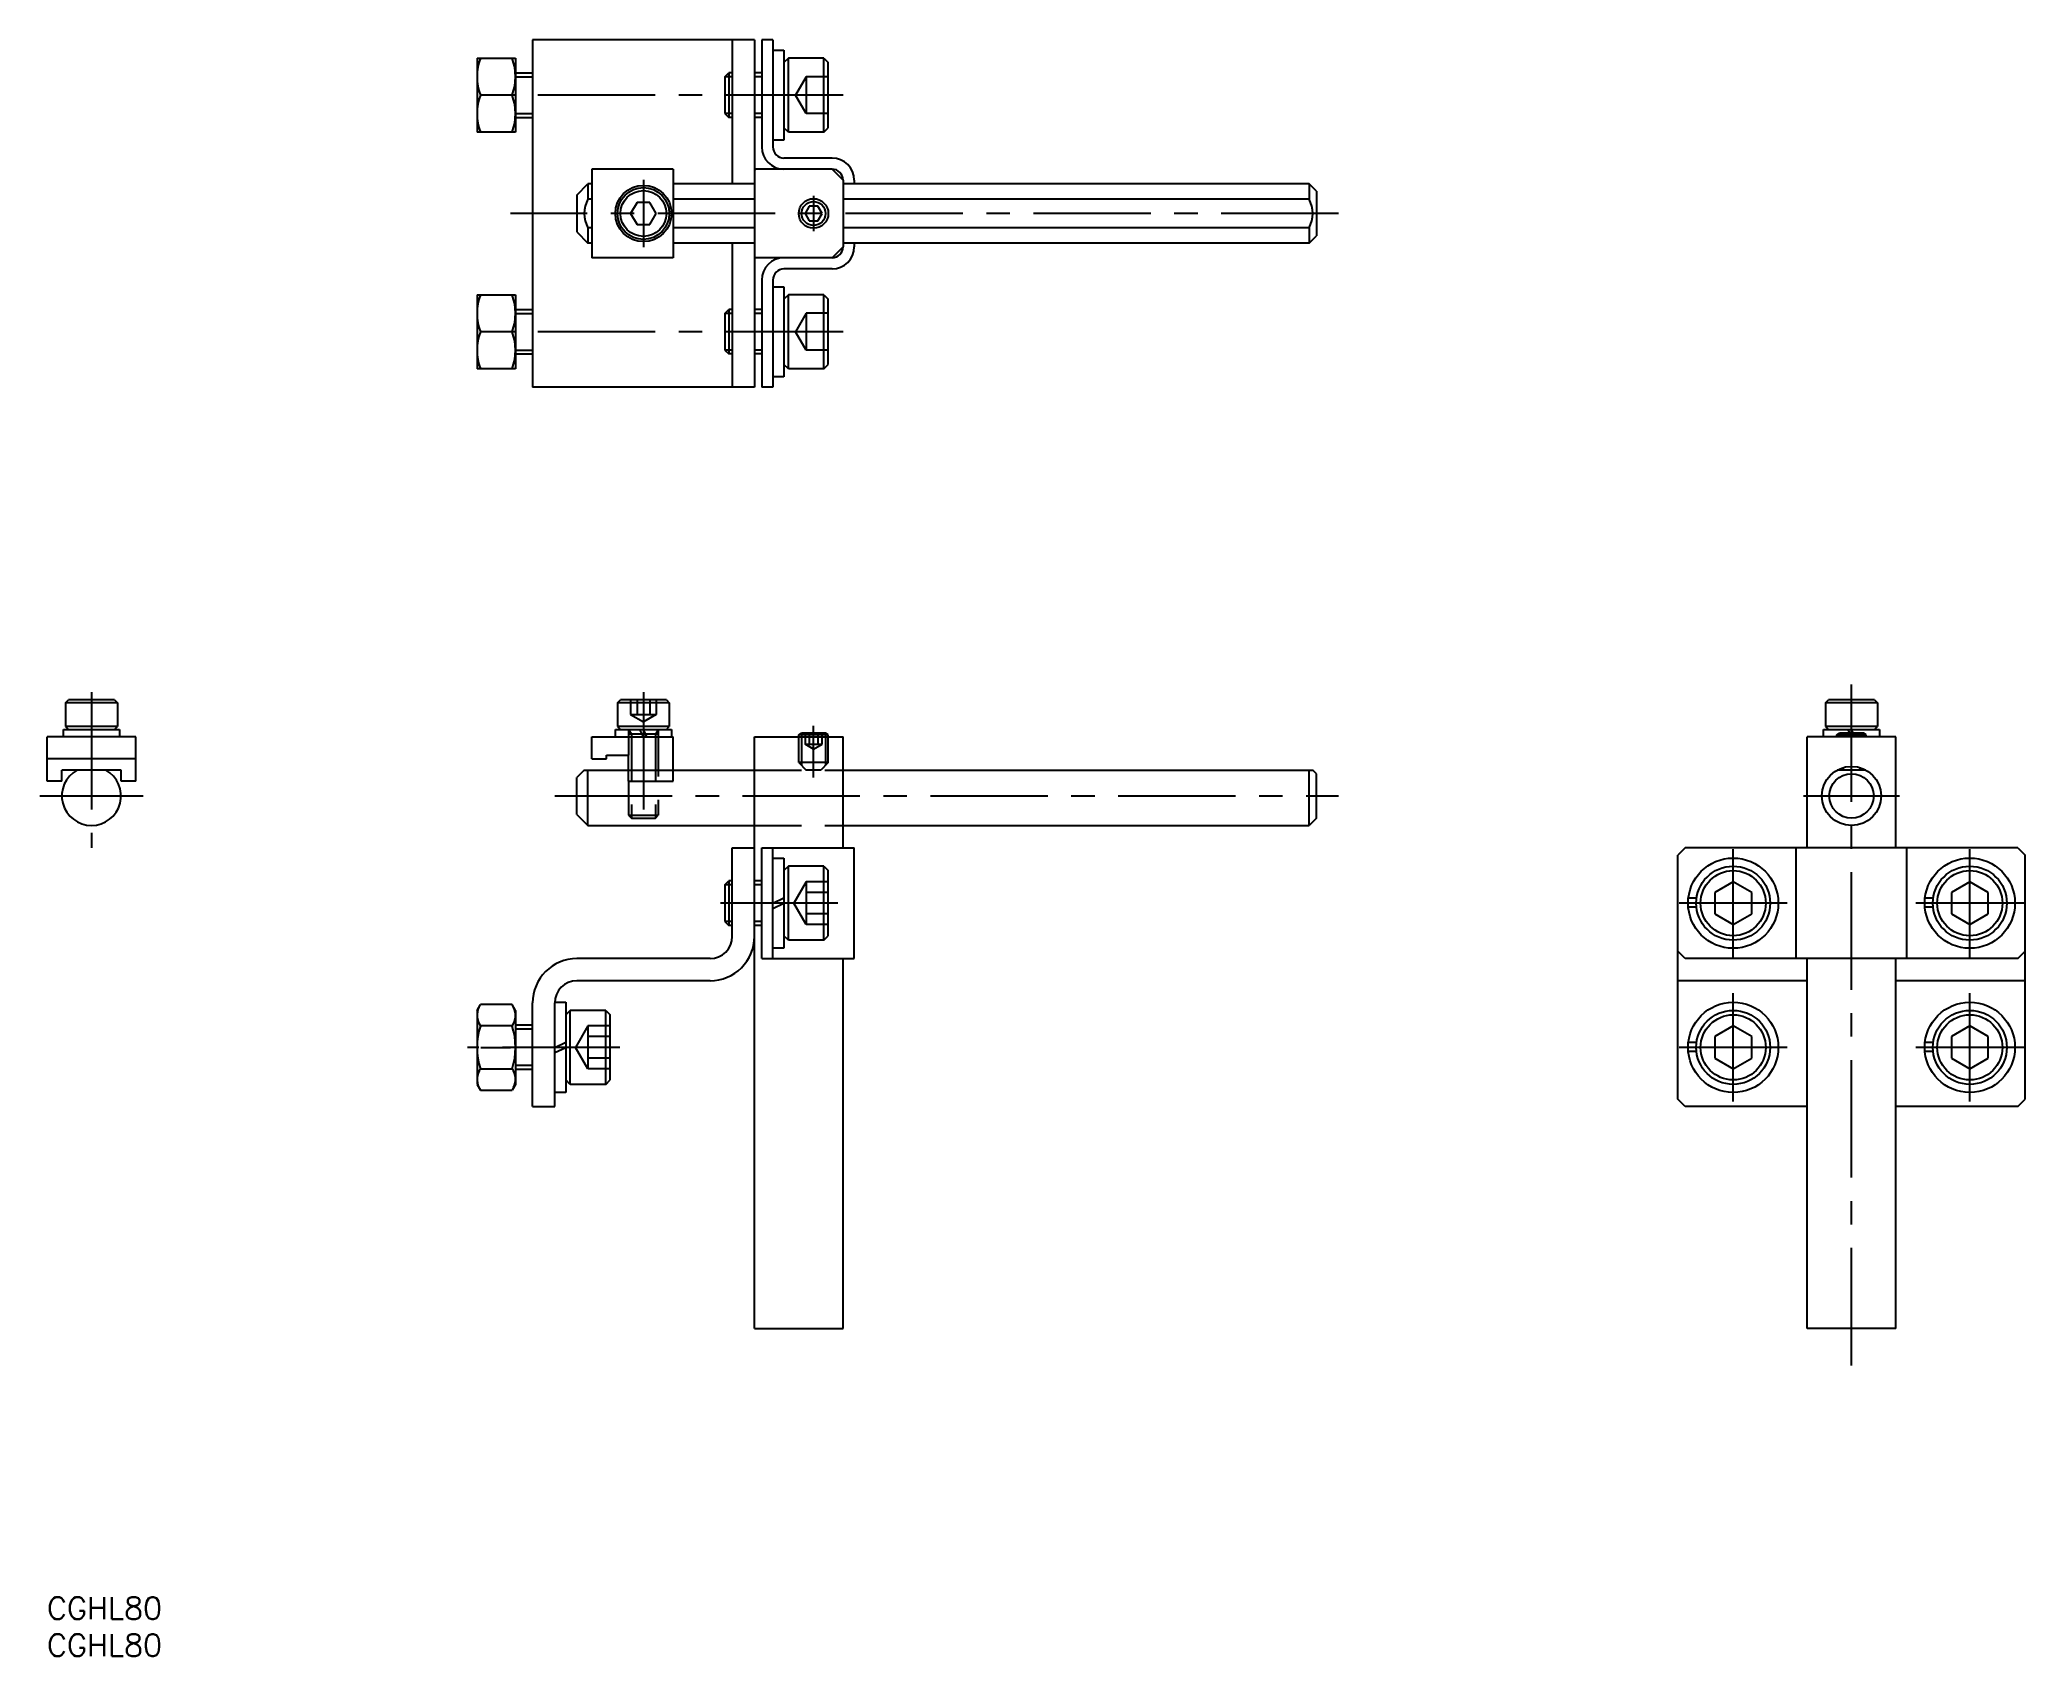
# Model space of a CAD drawing. Extents: x -1 to 267, y -8 to 211.
import ezdxf

# ---------------------------------------------------------------- set-up
doc = ezdxf.new("R2010")
doc.units = 0
doc.header["$LTSCALE"] = 0.5
doc.linetypes.add('CENTER', pattern=[50.8, 31.75, -6.35, 6.35, -6.35])
doc.linetypes.add('DASHED', pattern=[19.05, 12.7, -6.35])
doc.layers.get('0').update_dxf_attribs({"linetype": 'CONTINUOUS'})
doc.layers.add('CENTER', color=1, linetype='CENTER')
doc.styles.get("Standard").update_dxf_attribs({"font": 'txt.shx', "height": 3, "bigfont": 'bigfont.shx'})

# ---------------------------------------------------------------- blocks, each defined once
blk = doc.blocks.new('*U72')
at = {"color": 7, "linetype": 'CONTINUOUS'}
blk.add_text('CGHL80', height=3, dxfattribs=at).set_placement((0, -3))
blk = doc.blocks.new('*U73')
at = {"color": 7, "linetype": 'CONTINUOUS'}
blk.add_text('CGHL80', height=3, dxfattribs=at).set_placement((0, -8))

msp = doc.modelspace()

# ---------------------------------------------------------------- linework, layer by layer
at = {"color": 7, "linetype": 'CONTINUOUS'}
for p, q in [((95.64, 210.6), (65.64, 210.6)), ((65.64, 210.6), (65.64, 163.6)), ((92.64, 210.6), (92.64, 191.1)), ((95.64, 210.6), (95.64, 192.9)), ((98.14, 210.6), (96.64, 210.6)), ((96.64, 210.6), (96.64, 196.1)), ((98.14, 210.6), (98.14, 196.1)), ((58.14, 208.1), (58.14, 198.1)), ((58.14, 208.1), (63.34, 208.1)), ((63.34, 208.1), (63.34, 198.1)), ((98.14, 209.2), (99.64, 209.2)), ((99.64, 209.2), (99.64, 197)), ((100.24, 208.1), (99.64, 207.5)), ((100.24, 198.1), (100.24, 208.1)), ((105.04, 208.1), (100.24, 208.1)), ((105.04, 198.1), (105.04, 208.1)), ((105.04, 208.1), (105.64, 207.5)), ((105.64, 198.7), (105.64, 207.5)), ((63.34, 206.1), (65.64, 206.1)), ((91.64, 205.56), (92.18, 206.1)), ((91.64, 205.56), (91.64, 200.64)), ((92.18, 206.1), (92.18, 200.1)), ((92.64, 206.1), (92.18, 206.1)), ((96.64, 206.1), (95.64, 206.1)), ((62.89, 203.1), (58.59, 203.1)), ((63.34, 200.1), (65.64, 200.1)), ((91.64, 200.64), (92.18, 200.1)), ((92.64, 200.1), (92.18, 200.1)), ((96.64, 200.1), (95.64, 200.1)), ((100.24, 198.1), (99.64, 198.7)), ((105.04, 198.1), (105.64, 198.7)), ((63.34, 198.1), (58.14, 198.1)), ((99.64, 197), (98.14, 197)), ((105.04, 198.1), (100.24, 198.1)), ((106.14, 194.6), (99.64, 194.6)), ((71.64, 189.6), (73.14, 191.1)), ((73.14, 191.1), (73.14, 189.04)), ((73.64, 191.1), (73.14, 191.1)), ((84.64, 193.1), (73.64, 193.1)), ((73.64, 193.1), (73.64, 181.1)), ((84.64, 193.1), (84.64, 181.1)), ((95.64, 191.1), (84.64, 191.1)), ((95.64, 192.9), (95.84, 193.1)), ((95.64, 192.9), (95.64, 181.3)), ((106.14, 193.1), (95.84, 193.1)), ((107.64, 191.6), (106.14, 193.1)), ((107.64, 191.6), (107.64, 182.6)), ((170.64, 191.1), (107.64, 191.1)), ((109.14, 191.6), (109.14, 191.1)), ((171.64, 190.1), (170.64, 191.1)), ((170.64, 191.1), (170.64, 189.04)), ((71.64, 189.6), (71.64, 184.6)), ((73.64, 189.04), (73.14, 189.04)), ((79.77, 188.6), (78.91, 187.1)), ((81.51, 188.6), (79.77, 188.6)), ((82.37, 187.1), (81.51, 188.6)), ((95.64, 189.04), (84.64, 189.04)), ((103.06, 188.1), (102.49, 187.1)), ((104.22, 188.1), (103.06, 188.1)), ((104.79, 187.1), (104.22, 188.1)), ((170.64, 189.04), (107.64, 189.04)), ((171.64, 190.1), (171.64, 184.1)), ((78.91, 187.1), (79.77, 185.6)), ((79.77, 185.6), (81.51, 185.6)), ((81.51, 185.6), (82.37, 187.1)), ((102.49, 187.1), (103.06, 186.1)), ((103.06, 186.1), (104.22, 186.1)), ((104.22, 186.1), (104.79, 187.1)), ((71.64, 184.6), (73.14, 183.1)), ((73.64, 185.16), (73.14, 185.16)), ((73.14, 185.16), (73.14, 183.1)), ((73.64, 183.1), (73.14, 183.1)), ((95.64, 185.16), (84.64, 185.16)), ((95.64, 183.1), (84.64, 183.1)), ((92.64, 183.1), (92.64, 163.6)), ((107.64, 182.6), (106.14, 181.1)), ((170.64, 185.16), (107.64, 185.16)), ((170.64, 183.1), (107.64, 183.1)), ((109.14, 183.1), (109.14, 182.6)), ((170.64, 185.16), (170.64, 183.1)), ((170.64, 183.1), (171.64, 184.1)), ((84.64, 181.1), (73.64, 181.1)), ((95.84, 181.1), (95.64, 181.3)), ((95.64, 181.3), (95.64, 163.6)), ((106.14, 181.1), (95.84, 181.1)), ((96.64, 178.1), (96.64, 163.6)), ((98.14, 178.1), (98.14, 163.6)), ((106.14, 179.6), (99.64, 179.6)), ((58.14, 176.1), (58.14, 166.1)), ((58.14, 176.1), (63.34, 176.1)), ((63.34, 176.1), (63.34, 166.1)), ((98.14, 177.2), (99.64, 177.2)), ((99.64, 177.2), (99.64, 165)), ((100.24, 176.1), (99.64, 175.5)), ((100.24, 166.1), (100.24, 176.1)), ((105.04, 176.1), (100.24, 176.1)), ((105.04, 166.1), (105.04, 176.1)), ((105.04, 176.1), (105.64, 175.5)), ((105.64, 166.7), (105.64, 175.5)), ((63.34, 174.1), (65.64, 174.1)), ((91.64, 173.56), (92.18, 174.1)), ((91.64, 173.56), (91.64, 168.64)), ((92.18, 174.1), (92.18, 168.1)), ((92.64, 174.1), (92.18, 174.1)), ((96.64, 174.1), (95.64, 174.1)), ((62.89, 171.1), (58.59, 171.1)), ((63.34, 168.1), (65.64, 168.1)), ((91.64, 168.64), (92.18, 168.1)), ((92.64, 168.1), (92.18, 168.1)), ((96.64, 168.1), (95.64, 168.1)), ((100.24, 166.1), (99.64, 166.7)), ((105.04, 166.1), (105.64, 166.7)), ((63.34, 166.1), (58.14, 166.1)), ((99.64, 165), (98.14, 165)), ((105.04, 166.1), (100.24, 166.1)), ((95.64, 163.6), (65.64, 163.6)), ((98.14, 163.6), (96.64, 163.6)), ((2.5, 120.94), (2.9, 121.34)), ((9.5, 120.94), (2.5, 120.94)), ((2.5, 120.94), (2.5, 117.74)), ((9.1, 121.34), (2.9, 121.34)), ((9.1, 121.34), (9.5, 120.94)), ((9.5, 120.94), (9.5, 117.74)), ((77.14, 120.94), (77.54, 121.34)), ((84.14, 120.94), (77.14, 120.94)), ((77.14, 120.94), (77.14, 117.74)), ((83.74, 121.34), (77.54, 121.34)), ((83.74, 121.34), (84.14, 120.94)), ((84.14, 120.94), (84.14, 117.74)), ((240.5, 120.94), (240.9, 121.34)), ((247.5, 120.94), (240.5, 120.94)), ((240.5, 120.94), (240.5, 117.74)), ((247.1, 121.34), (240.9, 121.34)), ((247.1, 121.34), (247.5, 120.94)), ((247.5, 120.94), (247.5, 117.74)), ((0, 110.34), (0, 116.34)), ((12, 116.34), (0, 116.34)), ((2.2, 117.34), (9.8, 117.34)), ((2.2, 116.34), (2.2, 117.34)), ((9.8, 116.34), (2.2, 116.34)), ((9.5, 117.74), (2.5, 117.74)), ((2.5, 117.74), (2.9, 117.34)), ((9.1, 117.34), (9.5, 117.74)), ((9.8, 117.34), (9.8, 116.34)), ((12, 110.34), (12, 116.34)), ((73.64, 116.34), (84.64, 116.34)), ((73.64, 113.34), (73.64, 116.34)), ((76.84, 117.34), (84.44, 117.34)), ((76.84, 116.34), (76.84, 117.34)), ((84.14, 117.74), (77.14, 117.74)), ((77.14, 117.74), (77.54, 117.34)), ((80.64, 116.34), (80.17, 117.34)), ((81.11, 116.34), (80.64, 117.34)), ((83.74, 117.34), (84.14, 117.74)), ((84.44, 117.34), (84.44, 116.34)), ((84.64, 110.34), (84.64, 116.34)), ((95.64, 116.34), (107.64, 116.34)), ((95.64, 36.34), (95.64, 116.34)), ((101.64, 116.62), (102.02, 116.84)), ((101.64, 116.34), (101.64, 116.62)), ((105.64, 116.62), (101.64, 116.62)), ((105.26, 116.84), (102.02, 116.84)), ((105.64, 116.62), (105.26, 116.84)), ((105.64, 116.34), (105.64, 116.62)), ((107.64, 101.34), (107.64, 116.34)), ((238, 101.34), (238, 116.34)), ((250, 116.34), (238, 116.34)), ((240.2, 117.34), (247.8, 117.34)), ((240.2, 116.34), (240.2, 117.34)), ((247.5, 117.74), (240.5, 117.74)), ((240.5, 117.74), (240.9, 117.34)), ((242, 116.62), (242.38, 116.84)), ((246, 116.62), (242, 116.62)), ((242, 116.34), (242, 116.62)), ((245.62, 116.84), (242.38, 116.84)), ((243.76, 116.84), (243.53, 117.34)), ((244.23, 116.84), (244, 117.34)), ((246, 116.62), (245.62, 116.84)), ((246, 116.34), (246, 116.62)), ((247.1, 117.34), (247.5, 117.74)), ((247.8, 117.34), (247.8, 116.34)), ((250, 101.34), (250, 116.34)), ((12, 113.34), (0, 113.34)), ((73.64, 113.34), (75.64, 113.34)), ((75.64, 113.34), (75.64, 113.84)), ((75.64, 113.84), (78.64, 113.84)), ((78.64, 110.34), (78.64, 113.84)), ((2, 110.34), (0, 110.34)), ((2, 110.34), (2, 111.84)), ((10, 111.84), (2, 111.84)), ((7.94, 111.84), (4.06, 111.84)), ((10, 110.34), (10, 111.84)), ((12, 110.34), (10, 110.34)), ((72.64, 111.84), (71.64, 110.84)), ((71.64, 105.84), (71.64, 110.84)), ((72.64, 111.84), (78.64, 111.84)), ((73.14, 104.34), (73.14, 111.84)), ((78.64, 110.34), (84.64, 110.34)), ((84.64, 111.84), (95.64, 111.84)), ((107.64, 111.84), (171.14, 111.84)), ((170.64, 104.34), (170.64, 111.84)), ((171.64, 111.34), (171.14, 111.84)), ((171.64, 105.34), (171.64, 111.34)), ((245.93, 111.84), (242.06, 111.84)), ((242.71, 112.13), (243, 111.84)), ((245.29, 112.13), (245, 111.84)), ((71.64, 105.84), (73.14, 104.34)), ((171.64, 105.34), (170.64, 104.34)), ((73.14, 104.34), (95.64, 104.34)), ((107.64, 104.34), (170.64, 104.34)), ((92.64, 101.34), (95.64, 101.34)), ((92.64, 89.34), (92.64, 101.34)), ((96.64, 101.34), (109.14, 101.34)), ((96.64, 86.34), (96.64, 101.34)), ((98.14, 86.34), (98.14, 101.34)), ((98.14, 99.94), (99.64, 99.94)), ((99.64, 99.94), (99.64, 87.74)), ((109.14, 86.34), (109.14, 101.34)), ((221.5, 101.34), (220.5, 100.34)), ((220.5, 87.34), (220.5, 100.34)), ((266.5, 101.34), (221.5, 101.34)), ((236.5, 86.34), (236.5, 101.34)), ((251.5, 86.34), (251.5, 101.34)), ((266.5, 101.34), (267.5, 100.34)), ((267.5, 87.34), (267.5, 100.34)), ((91.64, 96.3), (92.18, 96.84)), ((92.18, 96.84), (92.18, 90.84)), ((92.64, 96.84), (92.18, 96.84)), ((96.64, 96.84), (95.64, 96.84)), ((100.24, 98.84), (99.64, 98.24)), ((100.24, 88.84), (100.24, 98.84)), ((105.04, 98.84), (100.24, 98.84)), ((105.04, 88.84), (105.04, 98.84)), ((105.04, 98.84), (105.64, 98.24)), ((105.64, 89.44), (105.64, 98.24)), ((228, 96.73), (225.5, 95.29)), ((230.5, 95.29), (228, 96.73)), ((260, 96.73), (257.5, 95.29)), ((262.5, 95.29), (260, 96.73)), ((91.64, 96.3), (91.64, 91.38)), ((98.14, 93.84), (99.64, 94.54)), ((221.94, 94.55), (223.05, 94.55)), ((225.5, 95.29), (225.5, 92.4)), ((230.5, 92.4), (230.5, 95.29)), ((253.94, 94.55), (255.05, 94.55)), ((257.5, 95.29), (257.5, 92.4)), ((262.5, 92.4), (262.5, 95.29)), ((91.64, 91.38), (92.18, 90.84)), ((98.14, 93.14), (99.64, 93.84)), ((221.92, 93.34), (223.02, 93.34)), ((225.5, 92.4), (228, 90.96)), ((228, 90.96), (230.5, 92.4)), ((253.92, 93.34), (255.02, 93.34)), ((257.5, 92.4), (260, 90.96)), ((260, 90.96), (262.5, 92.4)), ((92.64, 90.84), (92.18, 90.84)), ((96.64, 90.84), (95.64, 90.84)), ((100.24, 88.84), (99.64, 89.44)), ((105.04, 88.84), (100.24, 88.84)), ((105.04, 88.84), (105.64, 89.44)), ((89.64, 86.34), (71.64, 86.34)), ((96.64, 86.34), (109.14, 86.34)), ((99.64, 87.74), (98.14, 87.74)), ((107.64, 36.34), (107.64, 86.34)), ((221.5, 86.34), (220.5, 87.34)), ((220.5, 67.34), (220.5, 87.34)), ((266.5, 86.34), (221.5, 86.34)), ((238, 36.34), (238, 86.34)), ((250, 36.34), (250, 86.34)), ((266.5, 86.34), (267.5, 87.34)), ((267.5, 67.34), (267.5, 87.34)), ((89.64, 83.34), (71.64, 83.34)), ((238, 83.34), (220.5, 83.34)), ((267.5, 83.34), (250, 83.34)), ((58.14, 79.34), (58.59, 80.12)), ((58.14, 79.34), (58.14, 69.34)), ((62.89, 80.12), (58.59, 80.12)), ((63.34, 79.34), (62.89, 80.12)), ((63.34, 79.34), (63.34, 69.34)), ((65.64, 66.34), (65.64, 80.34)), ((68.64, 80.44), (70.14, 80.44)), ((68.64, 66.34), (68.64, 80.34)), ((68.64, 68.24), (68.64, 80.34)), ((70.14, 80.44), (70.14, 68.24)), ((70.74, 79.34), (70.14, 78.74)), ((70.74, 69.34), (70.74, 79.34)), ((75.54, 79.34), (70.74, 79.34)), ((75.54, 69.34), (75.54, 79.34)), ((75.54, 79.34), (76.14, 78.74)), ((76.14, 69.94), (76.14, 78.74)), ((62.89, 77.23), (58.59, 77.23)), ((65.64, 77.34), (63.34, 77.34)), ((228, 77.23), (225.5, 75.79)), ((225.5, 75.79), (225.5, 72.9)), ((230.5, 75.79), (228, 77.23)), ((230.5, 72.9), (230.5, 75.79)), ((260, 77.23), (257.5, 75.79)), ((257.5, 75.79), (257.5, 72.9)), ((262.5, 75.79), (260, 77.23)), ((262.5, 72.9), (262.5, 75.79)), ((58.64, 74.34), (62.64, 74.34)), ((68.64, 74.34), (70.14, 75.04)), ((68.64, 73.64), (70.14, 74.34)), ((221.92, 73.84), (223.02, 73.84)), ((221.94, 75.05), (223.05, 75.05)), ((225.5, 72.9), (228, 71.46)), ((228, 71.46), (230.5, 72.9)), ((253.92, 73.84), (255.02, 73.84)), ((253.94, 75.05), (255.05, 75.05)), ((257.5, 72.9), (260, 71.46)), ((260, 71.46), (262.5, 72.9)), ((58.59, 71.46), (62.89, 71.46)), ((65.64, 71.34), (63.34, 71.34)), ((70.74, 69.34), (70.14, 69.94)), ((75.54, 69.34), (76.14, 69.94)), ((58.14, 69.34), (58.59, 68.57)), ((58.59, 68.57), (62.89, 68.57)), ((63.34, 69.34), (62.89, 68.57)), ((70.14, 68.24), (68.64, 68.24)), ((75.54, 69.34), (70.74, 69.34)), ((221.5, 66.34), (220.5, 67.34)), ((266.5, 66.34), (267.5, 67.34)), ((65.64, 66.34), (68.64, 66.34)), ((238, 66.34), (221.5, 66.34)), ((266.5, 66.34), (250, 66.34)), ((95.64, 36.34), (107.64, 36.34)), ((250, 36.34), (238, 36.34))]:
    msp.add_line(p, q, dxfattribs=at)
at = {"color": 3, "linetype": 'CONTINUOUS'}
for p, q in [((63.34, 205.56), (65.64, 205.56)), ((92.64, 205.56), (91.64, 205.56)), ((96.64, 205.56), (95.64, 205.56)), ((63.34, 200.64), (65.64, 200.64)), ((92.64, 200.64), (91.64, 200.64)), ((96.64, 200.64), (95.64, 200.64)), ((63.34, 173.56), (65.64, 173.56)), ((92.64, 173.56), (91.64, 173.56)), ((96.64, 173.56), (95.64, 173.56)), ((63.34, 168.64), (65.64, 168.64)), ((92.64, 168.64), (91.64, 168.64)), ((96.64, 168.64), (95.64, 168.64)), ((102.02, 116.84), (102.02, 116.34)), ((105.26, 116.84), (105.26, 116.34)), ((242.38, 116.84), (242.38, 116.34)), ((245.62, 116.84), (245.62, 116.34)), ((92.64, 96.3), (91.64, 96.3)), ((96.64, 96.3), (95.64, 96.3)), ((92.64, 91.38), (91.64, 91.38)), ((96.64, 91.38), (95.64, 91.38)), ((65.64, 76.8), (63.34, 76.8)), ((65.64, 71.88), (63.34, 71.88))]:
    msp.add_line(p, q, dxfattribs=at)
at = {"color": 3, "linetype": 'DASHED'}
for p, q in [((102.64, 205.6), (101.2, 203.1)), ((105.64, 205.6), (102.64, 205.6)), ((102.64, 205.6), (102.64, 200.6)), ((102.64, 200.6), (101.2, 203.1)), ((105.64, 203.1), (102.64, 203.1)), ((105.64, 200.6), (102.64, 200.6)), ((102.64, 173.6), (101.2, 171.1)), ((105.64, 173.6), (102.64, 173.6)), ((102.64, 173.6), (102.64, 168.6)), ((102.64, 168.6), (101.2, 171.1)), ((105.64, 171.1), (102.64, 171.1)), ((105.64, 168.6), (102.64, 168.6)), ((78.91, 121.34), (78.91, 119.34)), ((79.77, 121.34), (79.77, 119.34)), ((81.51, 121.34), (81.51, 119.34)), ((82.37, 121.34), (82.37, 119.34)), ((78.91, 119.34), (80.64, 118.34)), ((78.91, 119.34), (82.37, 119.34)), ((82.37, 119.34), (80.64, 118.34)), ((78.64, 117.34), (79.02, 116.69)), ((78.64, 117.34), (78.64, 113.84)), ((82.64, 116.69), (78.64, 116.69)), ((79.02, 116.69), (79.02, 105.34)), ((82.64, 117.34), (82.26, 116.69)), ((82.26, 116.69), (82.26, 105.34)), ((82.64, 117.34), (82.64, 105.72)), ((101.64, 112.84), (101.64, 116.34)), ((102.02, 116.34), (102.02, 112.46)), ((102.49, 116.84), (102.49, 115.34)), ((103.06, 116.84), (103.06, 115.34)), ((104.22, 116.84), (104.22, 115.34)), ((104.79, 115.34), (104.79, 116.84)), ((105.26, 116.34), (105.26, 112.46)), ((105.64, 112.84), (105.64, 116.34)), ((101.64, 112.84), (102.64, 111.84)), ((105.64, 112.84), (101.64, 112.84)), ((103.64, 114.68), (102.49, 115.34)), ((102.49, 115.34), (104.79, 115.34)), ((103.64, 114.68), (104.79, 115.34)), ((105.64, 112.84), (104.64, 111.84)), ((78.64, 111.84), (84.64, 111.84)), ((78.64, 110.34), (78.64, 105.72)), ((95.64, 111.84), (107.64, 111.84)), ((104.64, 111.84), (102.64, 111.84)), ((78.64, 105.72), (82.64, 105.72)), ((78.64, 105.72), (79.02, 105.34)), ((79.02, 105.34), (82.26, 105.34)), ((82.26, 105.34), (82.64, 105.72)), ((95.64, 104.34), (107.64, 104.34)), ((102.64, 96.73), (100.97, 93.84)), ((105.64, 96.73), (102.64, 96.73)), ((102.64, 96.73), (102.64, 90.96)), ((105.64, 95.29), (102.64, 95.29)), ((102.64, 90.96), (100.97, 93.84)), ((105.64, 92.4), (102.64, 92.4)), ((105.64, 90.96), (102.64, 90.96)), ((73.14, 77.23), (71.47, 74.34)), ((76.14, 77.23), (73.14, 77.23)), ((73.14, 77.23), (73.14, 71.46)), ((76.14, 75.79), (73.14, 75.79)), ((73.14, 71.46), (71.47, 74.34)), ((76.14, 72.9), (73.14, 72.9)), ((76.14, 71.46), (73.14, 71.46))]:
    msp.add_line(p, q, dxfattribs=at)
at = {"color": 7, "linetype": 'CONTINUOUS'}
for centre, radius in [((80.64, 187.1), 3.8), ((80.64, 187.1), 3.5), ((80.64, 187.1), 3.1), ((103.64, 187.1), 2), ((103.64, 187.1), 1.62), ((244, 108.34), 4), ((244, 108.34), 3), ((228, 93.84), 6.1), ((260, 93.84), 6.1), ((228, 93.84), 5), ((228, 93.84), 4.4), ((260, 93.84), 5), ((260, 93.84), 4.4), ((228, 74.34), 6.1), ((228, 74.34), 5), ((228, 74.34), 4.4), ((260, 74.34), 6.1), ((260, 74.34), 5), ((260, 74.34), 4.4)]:
    msp.add_circle(centre, radius, dxfattribs=at)
for centre, radius, start, end in [((65.36, 205.6), 7.22, 159.7438, 200.2562), ((56.12, 205.6), 7.22, 339.7438, 20.2562), ((65.36, 200.6), 7.22, 159.7438, 200.2562), ((56.12, 200.6), 7.22, 339.7438, 20.2562), ((99.64, 196.1), 3, 180, 270), ((99.64, 196.1), 1.5, 180, 270), ((106.14, 191.6), 3, 0, 90), ((106.14, 191.6), 1.5, 0, 90), ((76.64, 187.1), 4, 151.045, 208.955), ((167.14, 187.1), 4, 331.045, 28.955), ((106.14, 182.6), 3, 270, 0), ((106.14, 182.6), 1.5, 270, 0), ((99.64, 178.1), 3, 90, 180), ((99.64, 178.1), 1.5, 90, 180), ((65.36, 173.6), 7.22, 159.7438, 200.2562), ((56.12, 173.6), 7.22, 339.7438, 20.2562), ((65.36, 168.6), 7.22, 159.7438, 200.2562), ((56.12, 168.6), 7.22, 339.7438, 20.2562), ((6, 108.34), 4, 118.955, 61.045), ((89.64, 89.34), 6, 270, 0), ((89.64, 89.34), 3, 270, 0), ((71.64, 80.34), 6, 90, 180), ((71.64, 80.34), 3, 90, 180), ((60.7, 78.67), 2.56, 154.3842, 214.3842), ((60.78, 78.67), 2.56, 325.6158, 25.6158), ((67.69, 74.34), 9.55, 162.412, 197.588), ((53.79, 74.34), 9.55, 342.412, 17.588), ((60.7, 70.01), 2.56, 145.6158, 205.6158), ((60.78, 70.01), 2.56, 334.3842, 34.3842)]:
    msp.add_arc(centre, radius, start, end, dxfattribs=at)
at = {"layer": 'CENTER', "color": 1, "linetype": 'CENTER'}
for p, q in [((107.64, 203.1), (56.84, 203.1)), ((80.64, 191.66), (80.64, 182.54)), ((103.64, 189.5), (103.64, 184.7)), ((174.64, 187.1), (62.64, 187.1)), ((107.64, 171.1), (56.84, 171.1)), ((244, 31.34), (244, 124.34)), ((6, 122.38), (6, 101.34)), ((80.64, 122.38), (80.64, 104.3)), ((103.64, 110.84), (103.64, 117.84)), ((-1, 108.34), (13, 108.34)), ((68.64, 108.34), (174.64, 108.34)), ((237.5, 108.34), (250.5, 108.34)), ((228, 86.52), (228, 101.16)), ((260, 86.52), (260, 101.16)), ((106.94, 93.84), (90.34, 93.84)), ((235.32, 93.84), (220.68, 93.84)), ((267.32, 93.84), (252.68, 93.84)), ((228, 67.02), (228, 81.66)), ((260, 67.02), (260, 81.66)), ((77.44, 74.34), (56.84, 74.34)), ((235.32, 74.34), (220.68, 74.34)), ((267.32, 74.34), (252.68, 74.34))]:
    msp.add_line(p, q, dxfattribs=at)

# ---------------------------------------------------------------- block references
at = {"color": 7, "linetype": 'CONTINUOUS'}
for name in ['*U72', '*U73']:
    msp.add_blockref(name, (0, 0), dxfattribs=at)

doc.saveas('drawing.dxf')
